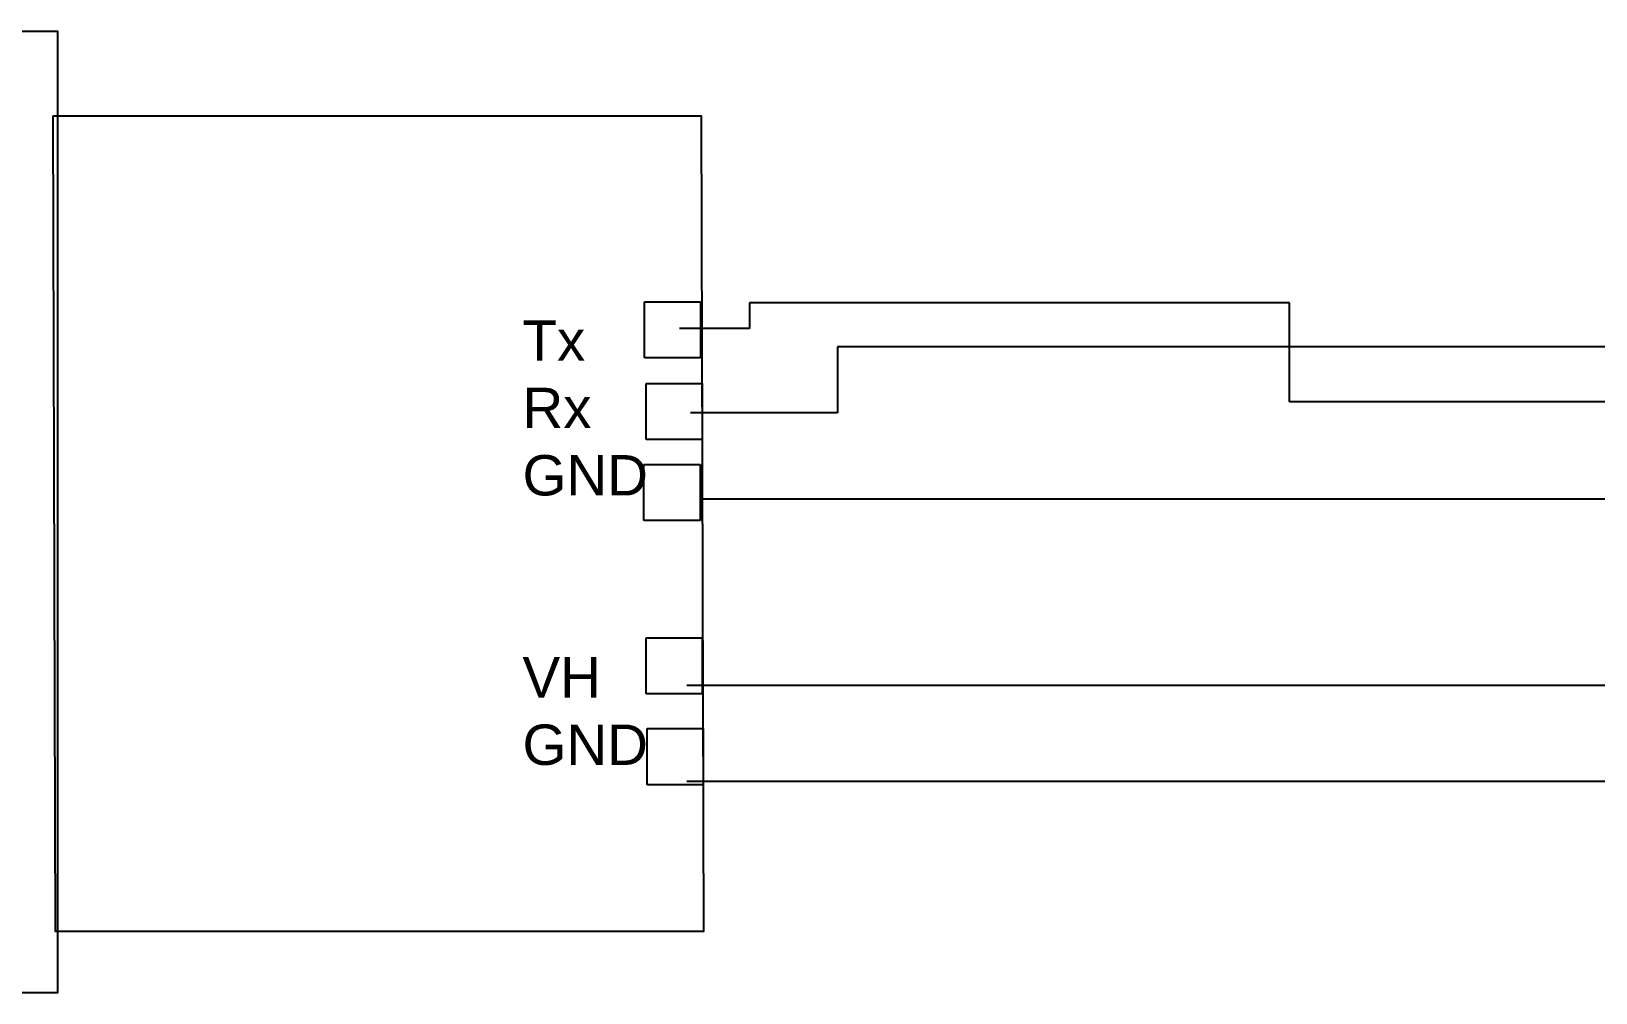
# Model space of a CAD drawing. Header units: inches. Extents: x 18.7 to 39.4, y 4.3 to 20.5.
# Drawn here: x 28.591 to 32.075, y 10.025 to 12.167 of the extents above; entities that cross this region are included whole.
import ezdxf

# ---------------------------------------------------------------- set-up
doc = ezdxf.new("R2010")
doc.units = ezdxf.units.IN
doc.header["$MEASUREMENT"] = 0
for name, color, linetype in [('DESC', 250, 'Continuous'), ('SYMS', 7, 'Continuous'), ('WIRES', 7, 'Continuous')]:
    doc.layers.add(name, color=color, linetype=linetype)
doc.styles.get("Standard").update_dxf_attribs({"font": 'arial.ttf'})
doc.styles.add('WD', font='romans.shx')

# ---------------------------------------------------------------- blocks, each defined once
blk = doc.blocks.new('HT0_01')
for p, q in [((-0.0625, 0.0625), (0.0625, 0.0625)), ((-0.0625, -0.0625), (-0.0625, 0.0625)), ((0.0625, 0.0625), (0.0625, -0.0625)), ((0.0625, -0.0625), (-0.0625, -0.0625))]:
    blk.add_line(p, q)
at = {"style": 'WD', "flags": 1}
for tag, p in [('X2TERM01', (0, 0.0625)), ('X4TERM01', (-0.0625, 0)), ('X1TERM01', (0.0625, 0)), ('X8TERM01', (0, -0.0625))]:
    blk.add_attdef(tag, p, '', height=0.01, dxfattribs=at)
blk = doc.blocks.new('Printer')
at = {"layer": 'DESC'}
for points in [[(128.9442, 109.4405), (129.1299, 109.4405), (129.1299, 107.299), (128.9442, 107.299)], [(129.1197, 109.252), (130.5626, 109.252), (130.5678, 107.4352), (129.1249, 107.4352)]]:
    blk.add_lwpolyline(points, close=True, dxfattribs=at)
at = {"layer": 'SYMS'}
for p in [(130.499, 108.7756), (130.5028, 108.5938), (130.4979, 108.413), (130.5028, 108.027), (130.5049, 107.8249)]:
    blk.add_blockref('HT0_01', p, dxfattribs=at)
at = {"insert": (130.165, 108.7966), "char_height": 0.09, "attachment_point": 1}
blk.add_mtext_dynamic_manual_height_columns('\\A1;Tx\\PRx\\PGND\\P\\P\\PVH\\PGND', width=1.898738, gutter_width=1, heights=[0], dxfattribs=at)

msp = doc.modelspace()

# ---------------------------------------------------------------- linework, layer by layer
at = {"layer": 'WIRES'}
for p, q in [((31.3928, 11.5615), (30.1903, 11.5615)), ((30.1903, 11.5615), (30.1903, 11.5042)), ((31.3928, 11.3408), (31.3928, 11.5615)), ((30.1903, 11.5042), (30.0349, 11.5042)), ((32.8162, 11.4634), (30.3866, 11.4634)), ((30.3866, 11.4634), (30.3866, 11.3163)), ((32.8408, 11.3408), (31.3928, 11.3408)), ((30.3866, 11.3163), (30.0594, 11.3163)), ((30.0805, 11.1248), (32.1988, 11.1248)), ((33.7522, 10.7092), (30.0507, 10.7092)), ((34.2065, 10.4956), (30.0507, 10.4956))]:
    msp.add_line(p, q, dxfattribs=at)

# ---------------------------------------------------------------- block references
at = {"layer": 'DESC'}
msp.add_blockref('Printer', (-100.48, -97.274), dxfattribs=at)

doc.saveas('drawing.dxf')
